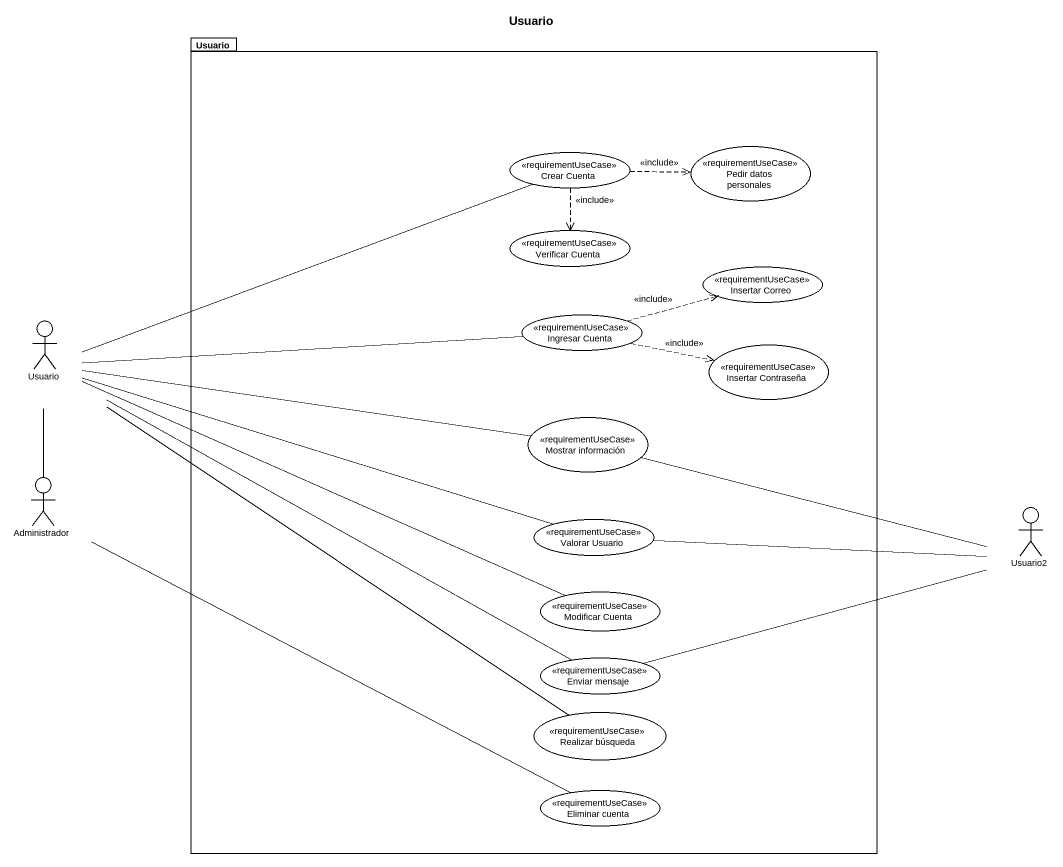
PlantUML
@startuml
title Usuario
package Usuario {
  usecase "Crear Cuenta" as Crear_Cuenta <<requirementUseCase>>
  usecase "Pedir datos personales" as Pedir_datos_personales <<requirementUseCase>>
  usecase "Verificar Cuenta" as Verificar_Cuenta <<requirementUseCase>>
  usecase "Insertar Correo" as Insertar_Correo <<requirementUseCase>>
  usecase "Ingresar Cuenta" as Ingresar_Cuenta <<requirementUseCase>>
  usecase "Insertar Contraseña" as Insertar_Contraseña <<requirementUseCase>>
  usecase "Mostrar información" as Mostrar_información <<requirementUseCase>>
  usecase "Valorar Usuario" as Valorar_Usuario <<requirementUseCase>>
  usecase "Modificar Cuenta" as Modificar_Cuenta <<requirementUseCase>>
  usecase "Enviar mensaje" as Enviar_mensaje <<requirementUseCase>>
  usecase "Realizar búsqueda" as Realizar_búsqueda <<requirementUseCase>>
  usecase "Eliminar cuenta" as Eliminar_cuenta <<requirementUseCase>>
}
actor "Usuario" as Usuario_2
actor Administrador
actor Usuario2
Crear_Cuenta .right.> Pedir_datos_personales : <<include>>
Crear_Cuenta ..> Verificar_Cuenta : <<include>>
Usuario_2 -right- Crear_Cuenta
Usuario_2 -right- Ingresar_Cuenta
Usuario_2 -right- Valorar_Usuario
Usuario_2 -right- Enviar_mensaje
Usuario_2 -- Realizar_búsqueda
Ingresar_Cuenta .right.> Insertar_Correo : <<include>>
Ingresar_Cuenta .right.> Insertar_Contraseña : <<include>>
Mostrar_información -left- Usuario_2
Administrador -up- Usuario_2
Administrador -right- Eliminar_cuenta
Valorar_Usuario -right- Usuario2
Usuario2 -left- Mostrar_información
Usuario2 -left- Enviar_mensaje
Modificar_Cuenta -left- Usuario_2
@enduml
